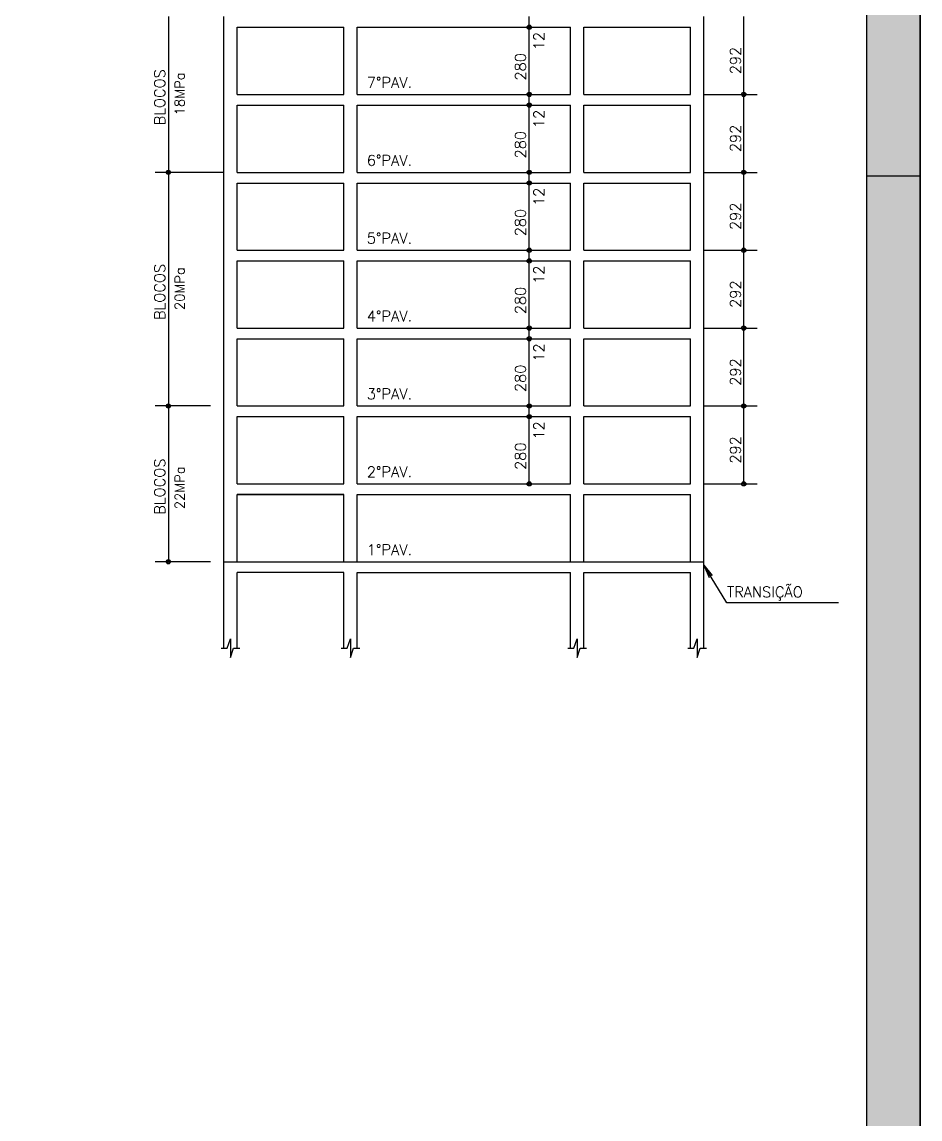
# Model space of a CAD drawing. Extents: x -334 to 5611, y 589 to 4794.
# Drawn here: x 4769 to 5611, y 2675 to 3703 of the extents above; entities that cross this region are included whole.
import ezdxf

# ---------------------------------------------------------------- set-up
doc = ezdxf.new("R2010")
doc.units = 0
doc.header["$LTSCALE"] = 100
doc.header["$MEASUREMENT"] = 0
doc.layers.get('0').update_dxf_attribs({"color": 245, "linetype": 'CONTINUOUS'})
doc.layers.add('221', color=102, linetype='CONTINUOUS')
doc.layers.add('235', color=7, linetype='CONTINUOUS')
doc.styles.get("Standard").update_dxf_attribs({"font": 'ROMANS.SHX'})

msp = doc.modelspace()

# ---------------------------------------------------------------- linework, layer by layer
for p, q in [((4958.091823, 3697.96232), (4958.091823, 3707.962316)), ((5408.091643, 3697.96232), (5408.091643, 3707.962316)), ((4958.091823, 3634.962316), (4958.091823, 3697.96232)), ((4970.591818, 3634.962316), (4970.591818, 3697.96232)), ((4970.591818, 3697.96232), (5070.591778, 3697.96232)), ((5070.591778, 3634.962316), (5070.591778, 3697.96232)), ((5070.591778, 3634.962316), (5070.591778, 3697.96232)), ((5083.091773, 3634.962316), (5083.091773, 3697.96232)), ((5083.091773, 3697.96232), (5283.091693, 3697.96232)), ((5283.091693, 3634.962316), (5283.091693, 3697.96232)), ((5295.591688, 3634.962316), (5295.591688, 3697.96232)), ((5295.591688, 3634.962316), (5295.591688, 3697.96232)), ((5295.591688, 3697.96232), (5395.591648, 3697.96232)), ((5395.591648, 3634.962316), (5395.591648, 3697.96232)), ((5408.091643, 3634.962316), (5408.091643, 3697.96232)), ((4958.091823, 3624.962217), (4958.091823, 3634.962213)), ((4970.591818, 3634.962213), (5070.591778, 3634.962213)), ((5083.091773, 3634.962213), (5283.091693, 3634.962213)), ((5295.591688, 3634.962213), (5395.591648, 3634.962213)), ((5408.091643, 3624.962217), (5408.091643, 3634.962213)), ((4958.091823, 3561.962213), (4958.091823, 3624.962217)), ((4970.591818, 3561.962213), (4970.591818, 3624.962217)), ((4970.591818, 3624.962217), (5070.591778, 3624.962217)), ((5070.591778, 3561.962213), (5070.591778, 3624.962217)), ((5070.591778, 3561.962213), (5070.591778, 3624.962217)), ((5083.091773, 3561.962213), (5083.091773, 3624.962217)), ((5083.091773, 3624.962217), (5283.091693, 3624.962217)), ((5283.091693, 3561.962213), (5283.091693, 3624.962217)), ((5295.591688, 3561.962213), (5295.591688, 3624.962217)), ((5295.591688, 3561.962213), (5295.591688, 3624.962217)), ((5295.591688, 3624.962217), (5395.591648, 3624.962217)), ((5395.591648, 3561.962213), (5395.591648, 3624.962217)), ((5408.091643, 3561.962213), (5408.091643, 3624.962217)), ((4958.091823, 3551.962113), (4958.091823, 3561.962109)), ((4970.591818, 3561.962109), (5070.591778, 3561.962109)), ((5083.091773, 3561.962109), (5283.091693, 3561.962109)), ((5295.591688, 3561.962109), (5395.591648, 3561.962109)), ((5408.091643, 3551.962113), (5408.091643, 3561.962109)), ((5560.802892, 3558.673244), (5610.802892, 3558.673244)), ((4958.091823, 3488.962109), (4958.091823, 3551.962113)), ((4970.591818, 3488.962109), (4970.591818, 3551.962113)), ((4970.591818, 3551.962113), (5070.591778, 3551.962113)), ((5070.591778, 3488.962109), (5070.591778, 3551.962113)), ((5070.591778, 3488.962109), (5070.591778, 3551.962113)), ((5083.091773, 3488.962109), (5083.091773, 3551.962113)), ((5083.091773, 3551.962113), (5283.091693, 3551.962113)), ((5283.091693, 3488.962109), (5283.091693, 3551.962113)), ((5295.591688, 3488.962109), (5295.591688, 3551.962113)), ((5295.591688, 3488.962109), (5295.591688, 3551.962113)), ((5295.591688, 3551.962113), (5395.591648, 3551.962113)), ((5395.591648, 3488.962109), (5395.591648, 3551.962113)), ((5408.091643, 3488.962109), (5408.091643, 3551.962113)), ((4958.091823, 3478.96201), (4958.091823, 3488.962006)), ((4970.591818, 3488.962006), (5070.591778, 3488.962006)), ((5083.091773, 3488.962006), (5283.091693, 3488.962006)), ((5295.591688, 3488.962006), (5395.591648, 3488.962006)), ((5408.091643, 3478.96201), (5408.091643, 3488.962006)), ((4958.091823, 3415.962006), (4958.091823, 3478.96201)), ((4970.591818, 3415.962006), (4970.591818, 3478.96201)), ((4970.591818, 3478.96201), (5070.591778, 3478.96201)), ((5070.591778, 3415.962006), (5070.591778, 3478.96201)), ((5070.591778, 3415.962006), (5070.591778, 3478.96201)), ((5083.091773, 3415.962006), (5083.091773, 3478.96201)), ((5083.091773, 3478.96201), (5283.091693, 3478.96201)), ((5283.091693, 3415.962006), (5283.091693, 3478.96201)), ((5295.591688, 3415.962006), (5295.591688, 3478.96201)), ((5295.591688, 3415.962006), (5295.591688, 3478.96201)), ((5295.591688, 3478.96201), (5395.591648, 3478.96201)), ((5395.591648, 3415.962006), (5395.591648, 3478.96201)), ((5408.091643, 3415.962006), (5408.091643, 3478.96201)), ((4958.091823, 3405.961907), (4958.091823, 3415.961903)), ((4970.591818, 3415.961903), (5070.591778, 3415.961903)), ((5083.091773, 3415.961903), (5283.091693, 3415.961903)), ((5295.591688, 3415.961903), (5395.591648, 3415.961903)), ((5408.091643, 3405.961907), (5408.091643, 3415.961903)), ((4958.091823, 3342.961903), (4958.091823, 3405.961907)), ((4970.591818, 3342.961903), (4970.591818, 3405.961907)), ((4970.591818, 3405.961907), (5070.591778, 3405.961907)), ((5070.591778, 3342.961903), (5070.591778, 3405.961907)), ((5070.591778, 3342.961903), (5070.591778, 3405.961907)), ((5083.091773, 3342.961903), (5083.091773, 3405.961907)), ((5083.091773, 3405.961907), (5283.091693, 3405.961907)), ((5283.091693, 3342.961903), (5283.091693, 3405.961907)), ((5295.591688, 3342.961903), (5295.591688, 3405.961907)), ((5295.591688, 3342.961903), (5295.591688, 3405.961907)), ((5295.591688, 3405.961907), (5395.591648, 3405.961907)), ((5395.591648, 3342.961903), (5395.591648, 3405.961907)), ((5408.091643, 3342.961903), (5408.091643, 3405.961907)), ((4958.091823, 3332.961804), (4958.091823, 3342.9618)), ((4970.591818, 3342.9618), (5070.591778, 3342.9618)), ((5083.091773, 3342.9618), (5283.091693, 3342.9618)), ((5295.591688, 3342.9618), (5395.591648, 3342.9618)), ((5408.091643, 3332.961804), (5408.091643, 3342.9618)), ((4958.091823, 3269.9618), (4958.091823, 3332.961804)), ((4970.591818, 3269.9618), (4970.591818, 3332.961804)), ((4970.591818, 3332.961804), (5070.591778, 3332.961804)), ((5070.591778, 3269.9618), (5070.591778, 3332.961804)), ((5070.591778, 3269.9618), (5070.591778, 3332.961804)), ((5083.091773, 3269.9618), (5083.091773, 3332.961804)), ((5083.091773, 3332.961804), (5283.091693, 3332.961804)), ((5283.091693, 3269.9618), (5283.091693, 3332.961804)), ((5295.591688, 3269.9618), (5295.591688, 3332.961804)), ((5295.591688, 3269.9618), (5295.591688, 3332.961804)), ((5295.591688, 3332.961804), (5395.591648, 3332.961804)), ((5395.591648, 3269.9618), (5395.591648, 3332.961804)), ((5408.091643, 3269.9618), (5408.091643, 3332.961804)), ((4958.091823, 3259.961804), (4958.091823, 3269.9618)), ((4970.591818, 3269.9618), (5070.591778, 3269.9618)), ((5083.091773, 3269.9618), (5283.091693, 3269.9618)), ((5083.091773, 3269.961697), (5283.091693, 3269.961697)), ((5295.591688, 3269.9618), (5395.591648, 3269.9618)), ((5408.091643, 3259.961804), (5408.091643, 3269.9618)), ((4958.091823, 3196.9618), (4958.091823, 3259.961804)), ((5070.591778, 3259.961804), (4970.591818, 3259.961804)), ((4970.591818, 3196.9618), (4970.591818, 3259.961804)), ((4970.591818, 3259.961804), (5070.591778, 3259.961804)), ((5070.591778, 3196.9618), (5070.591778, 3259.961804)), ((5070.591778, 3196.9618), (5070.591778, 3259.961804)), ((5083.091773, 3259.961804), (5283.091693, 3259.961804)), ((5083.091773, 3196.9618), (5083.091773, 3259.961804)), ((5083.091773, 3259.961804), (5283.091693, 3259.961804)), ((5283.091693, 3196.9618), (5283.091693, 3259.961804)), ((5295.591688, 3259.961804), (5395.591648, 3259.961804)), ((5295.591688, 3196.9618), (5295.591688, 3259.961804)), ((5295.591688, 3196.9618), (5295.591688, 3259.961804)), ((5295.591688, 3259.961804), (5395.591648, 3259.961804)), ((5395.591648, 3196.9618), (5395.591648, 3259.961804)), ((5408.091643, 3196.9618), (5408.091643, 3259.961804)), ((4958.091823, 3186.961804), (4958.091823, 3196.9618)), ((4958.091823, 3196.9618), (5083.091773, 3196.9618)), ((5083.091773, 3196.9618), (5283.091693, 3196.9618)), ((5083.091773, 3196.961697), (5295.591688, 3196.961697)), ((5295.591688, 3196.9618), (5408.091643, 3196.9618)), ((5408.091643, 3186.961804), (5408.091643, 3196.9618)), ((4958.091823, 3115.9618), (4958.091823, 3186.961804)), ((4958.091823, 3115.9618), (4958.091823, 3186.961804)), ((4970.591818, 3115.9618), (4970.591818, 3186.961804)), ((5070.591778, 3186.961804), (4970.591818, 3186.961804)), ((5070.591778, 3115.9618), (5070.591778, 3186.961804)), ((5070.591778, 3115.9618), (5070.591778, 3186.961804)), ((5083.091773, 3115.9618), (5083.091773, 3186.961804)), ((5083.091773, 3186.961804), (5283.091693, 3186.961804)), ((5283.091693, 3115.9618), (5283.091693, 3186.961804)), ((5295.591688, 3115.9618), (5295.591688, 3186.961804)), ((5295.591688, 3115.9618), (5295.591688, 3186.961804)), ((5295.591688, 3186.961804), (5395.591648, 3186.961804)), ((5395.591648, 3115.9618), (5395.591648, 3186.961804)), ((5408.091643, 3115.9618), (5408.091643, 3186.961804)), ((5408.091643, 3115.9618), (5408.091643, 3186.961804))]:
    msp.add_line(p, q)
for points in [[(-334.197108, 588.673244), (5610.802892, 588.673244), (5610.802892, 4793.673244), (-334.197108, 4793.673244), (-334.197108, 588.673244)], [(5560.802892, 4793.673244), (5610.802892, 4793.673244), (5610.802892, 588.673244), (5560.802892, 588.673244), (5560.802892, 4793.673244)], [(-209.197108, 638.673244), (5560.802892, 638.673244), (5560.802892, 4743.673244), (-209.197108, 4743.673244), (-209.197108, 638.673244)], [(4955.591823, 3115.9618), (4961.425166, 3115.9618), (4964.341821, 3124.711797), (4964.341821, 3107.211803), (4967.258492, 3115.9618), (4973.091818, 3115.9618)], [(5068.091778, 3115.9618), (5073.925121, 3115.9618), (5076.841776, 3124.711797), (5076.841776, 3107.211803), (5079.758447, 3115.9618), (5085.591773, 3115.9618)], [(5280.591693, 3115.9618), (5286.425036, 3115.9618), (5289.341691, 3124.711797), (5289.341691, 3107.211803), (5292.258362, 3115.9618), (5298.091688, 3115.9618)], [(5393.091648, 3115.9618), (5398.924991, 3115.9618), (5401.841646, 3124.711797), (5401.841646, 3107.211803), (5404.758317, 3115.9618), (5410.591643, 3115.9618)]]:
    msp.add_lwpolyline(points)
at = {"layer": '221', "color": 102}
for p, q in [((4906.233972, 3707.962316), (4906.233972, 3561.962108)), ((4958.091818, 3561.962213), (4893.733972, 3561.962213)), ((4945.591823, 3561.962108), (4893.733972, 3561.962108)), ((4906.233972, 3561.962213), (4906.233972, 3342.961799)), ((4958.091823, 3561.962108), (4958.091823, 3561.962108)), ((4970.591818, 3561.962213), (4970.591818, 3561.962213)), ((4945.591818, 3342.962006), (4893.733972, 3342.962006)), ((4945.591823, 3342.961799), (4893.733972, 3342.961799)), ((4906.233972, 3342.962006), (4906.233972, 3196.961799)), ((4958.091818, 3342.962006), (4958.091818, 3342.962006)), ((4958.091823, 3342.961799), (4958.091823, 3342.961799)), ((4945.591823, 3196.961799), (4893.733972, 3196.961799)), ((4958.091823, 3196.961799), (4958.091823, 3196.961799))]:
    msp.add_line(p, q, dxfattribs=at)
at = {"layer": '221'}
for p, q in [((5244.535269, 3697.96232), (5244.535269, 3707.962316)), ((5445.591643, 3634.962316), (5445.591643, 3707.962316)), ((5244.535269, 3697.96232), (5244.535269, 3697.96232)), ((5244.535269, 3634.962316), (5244.535269, 3697.96232)), ((5244.535269, 3624.962217), (5244.535269, 3634.962213)), ((5408.091643, 3634.962213), (5457.591643, 3634.962213)), ((5429.163279, 3634.962316), (5458.091643, 3634.962316)), ((5429.163279, 3634.962213), (5458.091643, 3634.962213)), ((5445.591643, 3561.962213), (5445.591643, 3634.962213)), ((5455.71833, 3634.962213), (5455.71833, 3634.962213)), ((5455.71833, 3634.962213), (5455.71833, 3634.962213)), ((5455.71833, 3634.962213), (5455.71833, 3634.962213)), ((5455.71833, 3634.962213), (5455.71833, 3634.962213)), ((5455.71833, 3634.962213), (5455.71833, 3634.962213)), ((5244.535269, 3624.962217), (5244.535269, 3624.962217)), ((5244.535269, 3561.962213), (5244.535269, 3624.962217)), ((5244.535269, 3551.962113), (5244.535269, 3561.962109)), ((5408.091643, 3561.962109), (5457.591643, 3561.962109)), ((5429.163279, 3561.962213), (5458.091643, 3561.962213)), ((5429.163279, 3561.962109), (5458.091643, 3561.962109)), ((5445.591643, 3488.962109), (5445.591643, 3561.962109)), ((5455.71833, 3561.962109), (5455.71833, 3561.962109)), ((5455.71833, 3561.962109), (5455.71833, 3561.962109)), ((5455.71833, 3561.962109), (5455.71833, 3561.962109)), ((5455.71833, 3561.962109), (5455.71833, 3561.962109)), ((5455.71833, 3561.962109), (5455.71833, 3561.962109)), ((5244.535269, 3551.962113), (5244.535269, 3551.962113)), ((5244.535269, 3488.962109), (5244.535269, 3551.962113)), ((5244.535269, 3478.96201), (5244.535269, 3488.962006)), ((5408.091643, 3488.962006), (5457.591643, 3488.962006)), ((5429.163279, 3488.962109), (5458.091643, 3488.962109)), ((5429.163279, 3488.962006), (5458.091643, 3488.962006)), ((5445.591643, 3415.962006), (5445.591643, 3488.962006)), ((5455.71833, 3488.962006), (5455.71833, 3488.962006)), ((5455.71833, 3488.962006), (5455.71833, 3488.962006)), ((5455.71833, 3488.962006), (5455.71833, 3488.962006)), ((5455.71833, 3488.962006), (5455.71833, 3488.962006)), ((5455.71833, 3488.962006), (5455.71833, 3488.962006)), ((5244.535269, 3478.96201), (5244.535269, 3478.96201)), ((5244.535269, 3415.962006), (5244.535269, 3478.96201)), ((5244.535269, 3405.961907), (5244.535269, 3415.961903)), ((5408.091643, 3415.961903), (5457.591643, 3415.961903)), ((5429.163279, 3415.962006), (5458.091643, 3415.962006)), ((5429.163279, 3415.961903), (5458.091643, 3415.961903)), ((5445.591643, 3342.961903), (5445.591643, 3415.961903)), ((5455.71833, 3415.961903), (5455.71833, 3415.961903)), ((5455.71833, 3415.961903), (5455.71833, 3415.961903)), ((5455.71833, 3415.961903), (5455.71833, 3415.961903)), ((5455.71833, 3415.961903), (5455.71833, 3415.961903)), ((5455.71833, 3415.961903), (5455.71833, 3415.961903)), ((5244.535269, 3405.961907), (5244.535269, 3405.961907)), ((5244.535269, 3342.961903), (5244.535269, 3405.961907)), ((5244.535269, 3332.961804), (5244.535269, 3342.9618)), ((5408.091643, 3342.9618), (5457.591643, 3342.9618)), ((5429.163279, 3342.961903), (5458.091643, 3342.961903)), ((5429.163279, 3342.9618), (5458.091643, 3342.9618)), ((5445.591643, 3269.9618), (5445.591643, 3342.9618)), ((5455.71833, 3342.9618), (5455.71833, 3342.9618)), ((5455.71833, 3342.9618), (5455.71833, 3342.9618)), ((5455.71833, 3342.9618), (5455.71833, 3342.9618)), ((5455.71833, 3342.9618), (5455.71833, 3342.9618)), ((5455.71833, 3342.9618), (5455.71833, 3342.9618)), ((5244.535269, 3332.961804), (5244.535269, 3332.961804)), ((5244.535269, 3269.9618), (5244.535269, 3332.961804)), ((5244.535269, 3269.961697), (5244.535269, 3269.961697)), ((5408.091643, 3269.9618), (5457.591643, 3269.9618)), ((5429.163279, 3269.9618), (5458.091643, 3269.9618)), ((5455.71833, 3269.9618), (5455.71833, 3269.9618)), ((5455.71833, 3269.9618), (5455.71833, 3269.9618)), ((5455.71833, 3269.9618), (5455.71833, 3269.9618)), ((5455.71833, 3269.9618), (5455.71833, 3269.9618)), ((5455.71833, 3269.9618), (5455.71833, 3269.9618))]:
    msp.add_line(p, q, dxfattribs=at)
at = {"layer": '221', "color": 241}
msp.add_line((4958.091823, 3415.961903), (4958.091823, 3415.961903), dxfattribs=at)
at = {"layer": '221', "color": 102}
msp.add_lwpolyline([(5534.440452, 3158.428012), (5429.779968, 3158.428012), (5408.091643, 3193.587394), (5415.986711, 3183.896269), (5408.091643, 3193.587394), (5413.209446, 3182.183092)], dxfattribs=at)
at = {"layer": '221'}
for centre, radius in [((5244.535269, 3697.96232), 2), ((5244.535269, 3697.96232), 2), ((5244.535269, 3697.96232), 1), ((5244.535269, 3697.96232), 1), ((5244.535269, 3634.962213), 2), ((5244.535269, 3634.962213), 1), ((5445.591643, 3634.962213), 2), ((5445.591643, 3634.962213), 2), ((5445.591643, 3634.962213), 2), ((5445.591643, 3634.962213), 2), ((5445.591643, 3634.962213), 2), ((5445.591643, 3634.962213), 2), ((5445.591643, 3634.962213), 2), ((5445.591643, 3634.962213), 2), ((5445.591643, 3634.962213), 2), ((5445.591643, 3634.962213), 2), ((5445.591643, 3634.962213), 1), ((5445.591643, 3634.962213), 1), ((5445.591643, 3634.962213), 1), ((5445.591643, 3634.962213), 1), ((5445.591643, 3634.962213), 1), ((5445.591643, 3634.962213), 1), ((5445.591643, 3634.962213), 1), ((5445.591643, 3634.962213), 1), ((5445.591643, 3634.962213), 1), ((5445.591643, 3634.962213), 1), ((5244.535269, 3624.962217), 2), ((5244.535269, 3624.962217), 2), ((5244.535269, 3624.962217), 1), ((5244.535269, 3624.962217), 1), ((5244.535269, 3561.962109), 2), ((5244.535269, 3561.962109), 1), ((5445.591643, 3561.962109), 2), ((5445.591643, 3561.962109), 2), ((5445.591643, 3561.962109), 2), ((5445.591643, 3561.962109), 2), ((5445.591643, 3561.962109), 2), ((5445.591643, 3561.962109), 2), ((5445.591643, 3561.962109), 2), ((5445.591643, 3561.962109), 2), ((5445.591643, 3561.962109), 2), ((5445.591643, 3561.962109), 2), ((5445.591643, 3561.962109), 1), ((5445.591643, 3561.962109), 1), ((5445.591643, 3561.962109), 1), ((5445.591643, 3561.962109), 1), ((5445.591643, 3561.962109), 1), ((5445.591643, 3561.962109), 1), ((5445.591643, 3561.962109), 1), ((5445.591643, 3561.962109), 1), ((5445.591643, 3561.962109), 1), ((5445.591643, 3561.962109), 1), ((5244.535269, 3551.962113), 2), ((5244.535269, 3551.962113), 2), ((5244.535269, 3551.962113), 1), ((5244.535269, 3551.962113), 1), ((5244.535269, 3488.962006), 2), ((5244.535269, 3488.962006), 1), ((5445.591643, 3488.962006), 2), ((5445.591643, 3488.962006), 2), ((5445.591643, 3488.962006), 2), ((5445.591643, 3488.962006), 2), ((5445.591643, 3488.962006), 2), ((5445.591643, 3488.962006), 2), ((5445.591643, 3488.962006), 2), ((5445.591643, 3488.962006), 2), ((5445.591643, 3488.962006), 2), ((5445.591643, 3488.962006), 2), ((5445.591643, 3488.962006), 1), ((5445.591643, 3488.962006), 1), ((5445.591643, 3488.962006), 1), ((5445.591643, 3488.962006), 1), ((5445.591643, 3488.962006), 1), ((5445.591643, 3488.962006), 1), ((5445.591643, 3488.962006), 1), ((5445.591643, 3488.962006), 1), ((5445.591643, 3488.962006), 1), ((5445.591643, 3488.962006), 1), ((5244.535269, 3478.96201), 2), ((5244.535269, 3478.96201), 2), ((5244.535269, 3478.96201), 1), ((5244.535269, 3478.96201), 1), ((5244.535269, 3415.961903), 2), ((5244.535269, 3415.961903), 1), ((5445.591643, 3415.961903), 2), ((5445.591643, 3415.961903), 2), ((5445.591643, 3415.961903), 2), ((5445.591643, 3415.961903), 2), ((5445.591643, 3415.961903), 2), ((5445.591643, 3415.961903), 2), ((5445.591643, 3415.961903), 2), ((5445.591643, 3415.961903), 2), ((5445.591643, 3415.961903), 2), ((5445.591643, 3415.961903), 2), ((5445.591643, 3415.961903), 1), ((5445.591643, 3415.961903), 1), ((5445.591643, 3415.961903), 1), ((5445.591643, 3415.961903), 1), ((5445.591643, 3415.961903), 1), ((5445.591643, 3415.961903), 1), ((5445.591643, 3415.961903), 1), ((5445.591643, 3415.961903), 1), ((5445.591643, 3415.961903), 1), ((5445.591643, 3415.961903), 1), ((5244.535269, 3405.961907), 2), ((5244.535269, 3405.961907), 2), ((5244.535269, 3405.961907), 1), ((5244.535269, 3405.961907), 1), ((5244.535269, 3342.9618), 2), ((5244.535269, 3342.9618), 1), ((5445.591643, 3342.9618), 2), ((5445.591643, 3342.9618), 2), ((5445.591643, 3342.9618), 2), ((5445.591643, 3342.9618), 2), ((5445.591643, 3342.9618), 2), ((5445.591643, 3342.9618), 2), ((5445.591643, 3342.9618), 2), ((5445.591643, 3342.9618), 2), ((5445.591643, 3342.9618), 2), ((5445.591643, 3342.9618), 2), ((5445.591643, 3342.9618), 1), ((5445.591643, 3342.9618), 1), ((5445.591643, 3342.9618), 1), ((5445.591643, 3342.9618), 1), ((5445.591643, 3342.9618), 1), ((5445.591643, 3342.9618), 1), ((5445.591643, 3342.9618), 1), ((5445.591643, 3342.9618), 1), ((5445.591643, 3342.9618), 1), ((5445.591643, 3342.9618), 1), ((5244.535269, 3332.961804), 2), ((5244.535269, 3332.961804), 2), ((5244.535269, 3332.961804), 1), ((5244.535269, 3332.961804), 1), ((5244.535269, 3269.961697), 2), ((5244.535269, 3269.961697), 2), ((5244.535269, 3269.961697), 1), ((5244.535269, 3269.961697), 1), ((5445.591643, 3269.9618), 2), ((5445.591643, 3269.9618), 2), ((5445.591643, 3269.9618), 2), ((5445.591643, 3269.9618), 2), ((5445.591643, 3269.9618), 2), ((5445.591643, 3269.9618), 2), ((5445.591643, 3269.9618), 2), ((5445.591643, 3269.9618), 2), ((5445.591643, 3269.9618), 2), ((5445.591643, 3269.9618), 2), ((5445.591643, 3269.961697), 2), ((5445.591643, 3269.961697), 2), ((5445.591643, 3269.961697), 2), ((5445.591643, 3269.961697), 2), ((5445.591643, 3269.961697), 2), ((5445.591643, 3269.961697), 2), ((5445.591643, 3269.961697), 2), ((5445.591643, 3269.961697), 2), ((5445.591643, 3269.961697), 2), ((5445.591643, 3269.961697), 2), ((5445.591643, 3269.9618), 1), ((5445.591643, 3269.9618), 1), ((5445.591643, 3269.9618), 1), ((5445.591643, 3269.9618), 1), ((5445.591643, 3269.9618), 1), ((5445.591643, 3269.9618), 1), ((5445.591643, 3269.9618), 1), ((5445.591643, 3269.9618), 1), ((5445.591643, 3269.9618), 1), ((5445.591643, 3269.9618), 1), ((5445.591643, 3269.961697), 1), ((5445.591643, 3269.961697), 1), ((5445.591643, 3269.961697), 1), ((5445.591643, 3269.961697), 1), ((5445.591643, 3269.961697), 1), ((5445.591643, 3269.961697), 1), ((5445.591643, 3269.961697), 1), ((5445.591643, 3269.961697), 1), ((5445.591643, 3269.961697), 1), ((5445.591643, 3269.961697), 1)]:
    msp.add_circle(centre, radius, dxfattribs=at)
at = {"layer": '221', "color": 102}
for centre, radius in [((4906.233972, 3561.962213), 2), ((4906.233972, 3561.962108), 2), ((4906.233972, 3561.962213), 1), ((4906.233972, 3561.962108), 1), ((4906.233972, 3342.962006), 2), ((4906.233972, 3342.961799), 2), ((4906.233972, 3342.962006), 1), ((4906.233972, 3342.961799), 1), ((4906.233972, 3196.961799), 2), ((4906.233972, 3196.961799), 1)]:
    msp.add_circle(centre, radius, dxfattribs=at)
at = {"layer": '235'}
for points in [[(5560.802892, 4793.673244), (5610.802892, 4793.673244), (5610.802892, 588.673244)], [(5560.802892, 4793.673244), (5610.802892, 588.673244), (5610.802892, 588.673244)], [(5560.802892, 4793.673244), (5610.802892, 588.673244), (5560.802892, 588.673244)], [(5560.802892, 4793.673244), (5560.802892, 588.673244), (5560.802892, 588.673244)], [(5560.802892, 4793.673244), (5560.802892, 588.673244), (5560.802892, 4793.673244)]]:
    msp.add_solid(points, dxfattribs=at)

# ---------------------------------------------------------------- texts
for s, p in [('7%%dPAV.', (5092.258163, 3641.226655)), ('6%%dPAV.', (5092.258163, 3568.226552)), ('5%%dPAV.', (5092.258163, 3495.226449)), ('4%%dPAV.', (5092.258163, 3422.226345)), ('3%%dPAV.', (5092.258163, 3349.226242)), ('2%%dPAV.', (5092.258163, 3276.226036)), ('1%%dPAV.', (5092.258163, 3203.226036))]:
    msp.add_text(s, height=10).set_placement(p)
at = {"layer": '221'}
for s, p in [('12', (5258.576261, 3676.434208)), ('280', (5241.260581, 3648.008559)), ('292', (5442.762662, 3653.906876)), ('12', (5258.576261, 3603.434105)), ('292', (5442.762662, 3580.906773)), ('280', (5241.260581, 3575.008456)), ('12', (5258.576261, 3530.434002)), ('292', (5442.762662, 3507.906669)), ('280', (5241.260581, 3502.008352)), ('12', (5258.576261, 3457.433898)), ('292', (5442.762662, 3434.906566)), ('280', (5241.260581, 3429.008249)), ('12', (5258.576261, 3384.433795)), ('292', (5442.762662, 3361.906463)), ('280', (5241.260581, 3356.008146)), ('12', (5258.576261, 3311.433692)), ('292', (5442.762662, 3288.90636)), ('280', (5241.260581, 3283.008043))]:
    msp.add_text(s, height=10, rotation=90, dxfattribs=at).set_placement(p)
at = {"layer": '221', "color": 102}
for p in [(4903.233972, 3605.962212), (4903.233972, 3423.462006), (4903.233972, 3240.961903)]:
    msp.add_text('BLOCOS', height=10, rotation=90, dxfattribs=at).set_placement(p)
at = {"layer": '221', "color": 11}
for s, p in [('18MPa', (4921.353857, 3615.45965)), ('20MPa', (4921.353857, 3432.868458)), ('22MPa', (4921.353857, 3246.209732))]:
    msp.add_text(s, height=9, rotation=90, dxfattribs=at).set_placement(p)
at = {"layer": '221', "color": 11, "linetype": 'Continuous'}
msp.add_text('TRANSIÇÃO', height=10, dxfattribs=at).set_placement((5429.783687, 3163.616953))

doc.saveas('drawing.dxf')
